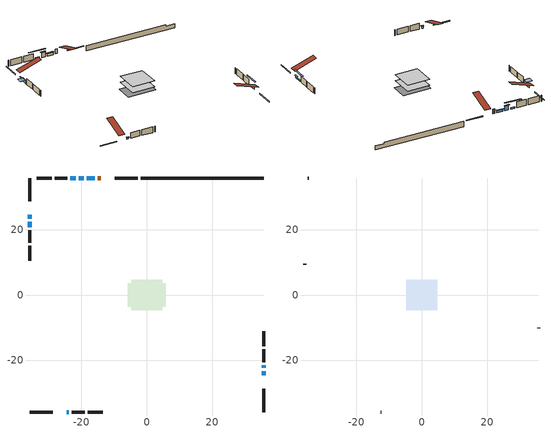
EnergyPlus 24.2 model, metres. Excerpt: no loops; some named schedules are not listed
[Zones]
conditioned space
 floor adiabatic (AdiabaticFloorConstruction): -4.69,-4.69 -4.69,4.69 4.69,4.69 4.69,-4.69 z0.76
 floor foundation (Slab1 construction): -5.84,-3.56 -5.84,3.56 5.84,3.56 5.84,-3.56 z-1.37
 wall outside (RimJoist1 construction): -2.74,35.78 -9.79,35.78 / -35.78,-35.78 -28.73,-35.78 / -35.78,35.78 -35.78,28.73 / 35.78,-35.78 35.78,-28.73 z0.76:1.06
 wall outside (AdiabaticWallConstruction 1): -14.05,35.78 -14.91,35.78 z0.76:2.79
 wall outside (AdiabaticWallConstruction): 35.78,-24.47 35.78,-23.25 / -15.84,35.78 -18.28,35.78 / -35.78,24.47 -35.78,23.3 z0.76:1.68; -19.21,35.78 -20.73,35.78 z0.76:2.74; -24.47,-35.78 -23.8,-35.78 z0.76:1.47; -35.78,22.37 -35.78,20.75 z0.76:2.13; 35.78,-22.32 35.78,-21.45 / -21.66,35.78 -23.39,35.78 z0.76:1.42
 wall outside (Wall1 construction): -24.32,35.78 -28.18,35.78 / -22.88,-35.78 -19.01,-35.78 / -35.78,19.82 -35.78,15.95 / 35.78,-20.53 35.78,-16.66 z0.76:3.2
 wall outside (Wall2 construction): -29.11,35.78 -33.69,35.78 / -18.08,-35.78 -13.5,-35.78 / -35.78,15.02 -35.78,10.44 / 35.78,-15.73 35.78,-11.15 z0.76:3.2
 wall foundation (FoundationWall1 construction): -1.81,35.78,-1.37 -1.81,35.78,0.76 32.02,35.78,0.76 32.02,35.78,0.3 35.78,35.78,0.3 35.78,35.78,-1.37
 window (WindowConstruction): 35.78,-24.47 35.78,-23.25 z0.76:1.67
 window (WindowConstruction 1): -15.84,35.78 -18.28,35.78 z0.76:1.67
 window (WindowConstruction 2): -19.21,35.78 -20.73,35.78 z0.76:2.74
 window (WindowConstruction 3): -24.47,-35.78 -23.8,-35.78 z0.76:1.47
 window (WindowConstruction 4): -35.78,24.47 -35.78,23.3 z0.76:1.67
 window (WindowConstruction 5): -35.78,22.37 -35.78,20.75 z0.76:2.13
 window (WindowConstruction 6): 35.78,-22.32 35.78,-21.46 z0.76:1.42
 window (WindowConstruction 7): -21.66,35.78 -23.39,35.78 z0.76:1.42
 door (Door): -14.06,35.78 -14.91,35.78 z0.76:2.79
 ceiling adiabatic (AdiabaticFloorConstruction): 4.69,-4.69 4.69,4.69 -4.69,4.69 -4.69,-4.69 z0.76
attic - vented
 floor to conditioned space (Floor1 construction Reversed): -4.69,-4.69 -4.69,4.69 4.69,4.69 4.69,-4.69 z3.2
 wall outside (Wall3 construction): -34.62,35.78 -34.85,35.78 / -12.57,-35.78 -12.34,-35.78 / -35.78,9.51 -35.78,9.28 / 35.78,-10.22 35.78,-9.99 z0.76:3.2
 roof outside (Roof1 construction): -13.13,35.78,3.2 -13.13,26.65,6.24 -10.72,26.65,6.24 -10.72,35.78,3.2; -25.4,-35.78,3.2 -25.4,-26.65,6.24 -27.8,-26.65,6.24 -27.8,-35.78,3.2; -35.78,25.4,3.2 -26.65,25.4,6.24 -26.65,27.8,6.24 -35.78,27.8,3.2; 35.78,-25.4,3.2 26.65,-25.4,6.24 26.65,-27.8,6.24 35.78,-27.8,3.2
shading: 35.78,-23.05 35.78,-24.67 36.19,-24.67 36.19,-23.05 z1.88; -18.48,35.78 -15.64,35.78 -15.64,36.19 -18.48,36.19 z1.88; -20.94,35.78 -19.01,35.78 -19.01,36.19 -20.94,36.19 z2.94; -23.6,-35.78 -24.67,-35.78 -24.67,-36.19 -23.6,-36.19 z1.67; -35.78,23.1 -35.78,24.67 -36.19,24.67 -36.19,23.1 z1.88; -35.78,20.6 -35.78,22.52 -38.22,22.52 -38.22,20.6 z2.28; 35.78,-18.82 35.78,-24.96 36.19,-24.96 36.19,-18.82 z4.06; -26.03,35.78 -19.02,35.78 -19.02,36.19 -26.03,36.19 z4.06
[Building]
Building 1: Terrain=Suburbs
[Site:Location]
Windsor AP_ON: Latitude {deg}=42.28; Longitude {deg}=-82.96; Time Zone {hr}=-5; Elevation {m}=190; Keep Site Location Information=Yes
[Site:GroundTemperature:Shallow]
6.34957, 4.46684, 4.31606, 5.20952, 8.79623, 12.3662, 15.4612, 17.4219, 17.5884, 15.9938, 12.9777, 9.51722
[Site:WaterMainsTemperature]
Calculation Method=Schedule; Temperature Schedule=mains temperature schedule
[Material] Roughness=Rough; Thermal Absorptance=0.9
Name | Thickness {m} | Conductivity {W/m-K} | Density {kg/m3} | Specific Heat {J/kg-K} | Solar Absorptance | Visible Absorptance
asphalt or fiberglass shingles | 0.00635 | 0.162714 | 1121.4 | 1465.45 | 0.4 | 0.4
ceiling loosefill ins | 0.0846667 | 0.0480833 | 16.02 | 1046.75 | 0.7 | 0.7
ceiling stud and cavity | 0.1397 | 0.0884472 | 65.682 | 1177.47 | 0.7 | 0.7
concrete 4.0 in. | 0.1016 | 1.803125 | 2242.8 | 837.4 | 0.7 | 0.7
concrete 8.0 in. | 0.2032 | 1.803125 | 2242.8 | 837.4 | 0.7 | 0.7
door material | 0.04445 | 0.053851 | 512.64 | 1214.23 | 0.7 | 0.7
exterior vertical ins | 0.0145172 | 0.029427 | 32.04 | 1214.23 | 0.7 | 0.7
floor covering | 0.0127 | 0.0433444 | 54.468 | 1339.84 | 0.6 | 0.6
floor rigid ins; wall rigid ins | 0.512978 | 0.029427 | 32.04 | 1214.23 | 0.7 | 0.7
floor stud and cavity | 0.1397 | 1.75129 | 37.0049 | 1207.88 | 0.7 | 0.7
furniture material conditioned space 1 | 0.1524 | 0.115458 | 640.8 | 1214.23 | 0.6 | 0.6
gypsum board | 0.0127 | 0.160291 | 801 | 837.4 | 0.6 | 0.6
gypsum board 1 | 0.0127 | 0.160291 | 801 | 837.4 | 0.7 | 0.7
osb sheathing 0.5 in. | 0.0127 | 0.115458 | 512.64 | 1214.23 | 0.7 | 0.7
osb sheathing 0.75 in. | 0.01905 | 0.115458 | 512.64 | 1214.23 | 0.7 | 0.7
osb sheathing 2.0 in. | 0.0508 | 0.115458 | 512.64 | 1214.23 | 0.7 | 0.7
rim joist rigid ins | 0.051816 | 0.029427 | 32.04 | 1214.23 | 0.7 | 0.7
rim joist stud and cavity | 0.0508 | 0.308293 | 125.044 | 1163.47 | 0.6 | 0.6
slab rigid ins | 0.00170941 | 0.029427 | 32.04 | 1214.23 | 0.7 | 0.7
wall stud and cavity | 0.1397 | 0.0964016 | 139.0536 | 1170.24 | 0.7 | 0.7
wall stud and cavity 1 | 0.1397 | 0.0829032 | 139.0536 | 1170.24 | 0.7 | 0.7
wall stud and cavity 2 | 0.0889 | 6.9971 | 50.32683 | 1063.81 | 0.6 | 0.6
wall stud and cavity 3 | 0.0889 | 0.380278 | 52.3479 | 1209.89 | 0.7 | 0.7
wall stud and cavity 4 | 0.0889 | 0.391764 | 83.0341 | 1211.67 | 0.7 | 0.7
wood siding | 0.0254 | 0.102417 | 544.68 | 1172.36 | 0.4 | 0.4
wood siding 1 | 0.00254 | 0.102417 | 544.68 | 1172.36 | 0.4 | 0.4
wood siding 2; wood siding 3; wood siding 4 | 0.0254 | 0.102417 | 544.68 | 1172.36 | 0.7 | 0.7
[WindowMaterial:SimpleGlazingSystem]
Name | U-Factor {W/m2-K} | Solar Heat Gain Coefficient
WindowMaterial | 2.93609 | 0.65
WindowMaterial 1 | 2.91338 | 0.59
WindowMaterial 2 | 2.98606 | 0.6
WindowMaterial 3 | 2.9378 | 0.65
WindowMaterial 4 | 2.90259 | 0.68
WindowMaterial 5 | 2.975272 | 0.61
[Construction]
AdiabaticFloorConstruction: floor stud and cavity, floor rigid ins, osb sheathing 0.75 in., floor covering
AdiabaticWallConstruction: wood siding 3, wall rigid ins, wall stud and cavity 3, gypsum board
AdiabaticWallConstruction 1: wood siding 4, wall rigid ins, wall stud and cavity 3, gypsum board
Door: door material
Floor1 construction Reversed: gypsum board, ceiling stud and cavity, ceiling loosefill ins
FoundationWall1 construction: concrete 8.0 in., gypsum board 1
furniture construction conditioned space 1: furniture material conditioned space 1
PartitionWallConstruction: gypsum board, wall stud and cavity 4, gypsum board
RimJoist1 construction: wood siding 2, rim joist rigid ins, osb sheathing 2.0 in., rim joist stud and cavity
Roof1 construction: asphalt or fiberglass shingles
Slab1 construction: slab rigid ins, concrete 4.0 in.
Wall1 construction: wood siding, osb sheathing 0.5 in., wall stud and cavity, gypsum board
Wall2 construction: wood siding, osb sheathing 0.5 in., wall stud and cavity 1, gypsum board
Wall3 construction: wood siding 1, wall stud and cavity 2
WindowConstruction; WindowConstruction 1: WindowMaterial
WindowConstruction 2: WindowMaterial 1
WindowConstruction 3: WindowMaterial 2
WindowConstruction 4: WindowMaterial 3
WindowConstruction 5: WindowMaterial 4
WindowConstruction 6; WindowConstruction 7: WindowMaterial 5
[Zone] Multiplier=1; Part of Total Floor Area=Yes
Name | Volume {m3}
attic - vented | 43.4639
conditioned space | 410.8
[Space]
Name | Zone | Volume {m3}
attic - vented 1 | attic - vented | 43.4639
conditioned space 1 | conditioned space | 410.8
[ZoneInfiltration:EffectiveLeakageArea]
infil attic - vented 1: Zone or Space=attic - vented 1; Schedule=Always On Discrete; Effective Air Leakage Area {cm2}=3908.44; Stack Coefficient=0.000381279; Wind Coefficient=1.31929e-05
[ZoneMixing]
whole house fan mix: Zone or Space=attic - vented; Schedule=Always On Continuous; Design Flow Rate Calculation Method=Flow/Zone; Design Flow Rate {m3/s}=0; Source Zone or Space=conditioned space
[SurfaceProperty:ExposedFoundationPerimeter]
Slab1: Exposed Perimeter Calculation Method=TotalExposedPerimeter; Total Exposed Perimeter {m}=37.593
[InternalMass] Zone or ZoneList=conditioned space; Space or SpaceList=conditioned space 1
Name | Construction | Surface Area {m2}
furniture mass conditioned space 1 | furniture construction conditioned space 1 | 68.4001
partition wall mass | PartitionWallConstruction | 171
[Lights]
interior lighting: Zone or ZoneList or Space or SpaceList=conditioned space 1; Schedule=interior lighting schedule; Design Level Calculation Method=LightingLevel; Lighting Level {W}=343.2; Return Air Fraction=0; Fraction Radiant=0.6; Fraction Visible=0.2; Fraction Replaceable=1
[People]
occupants: Zone or ZoneList or Space or SpaceList=conditioned space 1; Number of People Schedule=occupants schedule; Number of People Calculation Method=People; Number of People=3; Fraction Radiant=0.314171; Sensible Heat Fraction=0.56303; Activity Level Schedule=occupants activity schedule; Carbon Dioxide Generation Rate {m3/s-W}=0; Enable ASHRAE 55 Comfort Warnings=No; Mean Radiant Temperature Calculation Type=EnclosureAveraged
[ElectricEquipment] Zone or ZoneList or Space or SpaceList=conditioned space 1; Design Level Calculation Method=EquipmentLevel
Name | Schedule | Design Level {W} | Fraction Latent | Fraction Radiant | Fraction Lost
clothes dryer | clothes dryer schedule | 140.772 | 0.015 | 0.081 | 0.85
clothes washer | clothes washer schedule | 32.1985 | 0.03 | 0.162 | 0.7
cooking range | cooking range schedule | 215.147 | 0.08 | 0.432 | 0.2
dishwasher | dishwasher schedule | 66.8632 | 0.3 | 0.18 | 0.4
fridge | fridge schedule | 72.9452 | 0 | 0.6 | 0
mech vent bath fan 0 | mech vent bath fan 0 schedule | 50.2 | 0 | 0 | 1
mech vent bath fan 1 | mech vent bath fan 1 schedule | 50.2 | 0 | 0 | 1
mech vent house fan | mech vent house fan schedule | 0 | 0 | 0 | 1
mech vent house fan cfis | mech vent house fan cfis schedule | 0 | 0 | 0 | 0
misc plug loads | misc plug loads schedule | 494.7 | 0.045 | 0.513 | 0.1
whole house fan | Always On Discrete | 0 | 0 | 0 | 1
[OtherEquipment] Zone or ZoneList or Space or SpaceList=conditioned space 1; Design Level Calculation Method=EquipmentLevel
Name | Fuel Type | Schedule | Design Level {W} | Fraction Latent | Fraction Radiant | Fraction Lost
clothes dryer 1 | Electricity | clothes dryer schedule | 0 | 0.015 | 0.081 | 0.85
cooking range 1 | Electricity | cooking range schedule | 0 | 0.08 | 0.432 | 0.2
general water use latent | None | general water use schedule | 62.594 | 1 | 0 | 0
general water use sensible | None | general water use schedule | -61.6891 | 0 | 0.6 | 0
mech vent house fan latent load | None | Always On Discrete | 0 | 1 | 0 | 0
mech vent house fan sensible load | None | Always On Discrete | 0 | 0 | 0 | 0
water heater energy adjustment1 | NaturalGas | Always On Discrete | 0.01 | 0 | 0 | 1
[ZoneInfiltration:DesignFlowRate] Zone or ZoneList or Space or SpaceList=conditioned space 1; Schedule=Always On Discrete; Design Flow Rate Calculation Method=Flow/Zone; Design Flow Rate {m3/s}=0
infil flow; natural vent flow; whole house fan flow
[AvailabilityManager:Scheduled]
central ac and furnace airloop Availability Manager: Schedule=Always On Discrete
[Foundation:Kiva]
Foundation Kiva 1: Initial Indoor Air Temperature {C}=18; Wall Height Above Grade {m}=0.759988; Wall Depth Below Slab {m}=0.2032; Custom Block Material Name 1=exterior vertical ins; Custom Block Depth 1 {m}=2.13; Custom Block X Position 1 {m}=0.2159; Custom Block Z Position 1 {m}=0
[Foundation:Kiva:Settings]
Soil Conductivity {W/m-K}=0.849921; Soil Density {kg/m3}=1842.3; Soil Specific Heat {J/kg-K}=418.7; Ground Solar Absorptivity=0.9; Ground Thermal Absorptivity=0.9; Ground Surface Roughness {m}=0.03; Far-Field Width {m}=40; Deep-Ground Boundary Condition=ZeroFlux; Deep-Ground Depth {m}=40; Minimum Cell Dimension {m}=0.2; Maximum Cell Growth Coefficient=3; Simulation Timestep=Timestep
[Exterior:Lights]
exterior lighting: Schedule=exterior lighting schedule; Design Level {W}=75.6
[EnergyManagementSystem:GlobalVariable]
central_ac_and_furnace_airloop_Fan_RTF
infil_program_Qfan
infil_program_Qinf
natural_vent_program_Qnv
natural_vent_program_Qwhf
[EnergyManagementSystem:Sensor]
Name | Output:Variable or Output:Meter Index Key | Output:Variable or Output:Meter
airflow_gain | infil flow | Infiltration Sensible Heat Gain Energy
airflow_gain_1 | natural vent flow | Infiltration Sensible Heat Gain Energy
airflow_gain_2 | whole house fan flow | Infiltration Sensible Heat Gain Energy
airflow_loss | infil flow | Infiltration Sensible Heat Loss Energy
airflow_loss_1 | natural vent flow | Infiltration Sensible Heat Loss Energy
airflow_loss_2 | whole house fan flow | Infiltration Sensible Heat Loss Energy
clg_load_cond |  | Cooling:EnergyTransfer:Zone:CONDITIONED SPACE
clg_sp_s; clg_sp_s_1 | cooling setpoint | Schedule Value
clothes_dryer_exhaust_0_sch_s | clothes dryer exhaust 0 schedule | Schedule Value
cool_season | cooling season schedule | Schedule Value
htg_load_cond |  | Heating:EnergyTransfer:Zone:CONDITIONED SPACE
htg_sp_s; htg_sp_s_1 | heating setpoint | Schedule Value
ig_ee_conv | clothes dryer | Electric Equipment Convective Heating Energy
ig_ee_conv_2 | cooking range | Electric Equipment Convective Heating Energy
ig_ee_conv_4 | fridge | Electric Equipment Convective Heating Energy
ig_ee_conv_5 | misc plug loads | Electric Equipment Convective Heating Energy
ig_ee_conv_6 | whole house fan | Electric Equipment Convective Heating Energy
ig_ee_rad | clothes dryer | Electric Equipment Radiant Heating Energy
ig_ee_rad_2 | cooking range | Electric Equipment Radiant Heating Energy
ig_ee_rad_4 | fridge | Electric Equipment Radiant Heating Energy
ig_ee_rad_5 | misc plug loads | Electric Equipment Radiant Heating Energy
ig_ee_rad_6 | whole house fan | Electric Equipment Radiant Heating Energy
ig_lgt_conv | interior lighting | Lights Convective Heating Energy
ig_lgt_rad | interior lighting | Lights Radiant Heating Energy
ig_lgt_vis | interior lighting | Lights Visible Radiation Heating Energy
ig_oe_conv | clothes dryer 1 | Other Equipment Convective Heating Energy
ig_oe_conv_1 | cooking range 1 | Other Equipment Convective Heating Energy
ig_oe_conv_2 | general water use latent | Other Equipment Convective Heating Energy
ig_oe_conv_3 | general water use sensible | Other Equipment Convective Heating Energy
ig_oe_conv_4 | water heater energy adjustment1 | Other Equipment Convective Heating Energy
ig_oe_rad | clothes dryer 1 | Other Equipment Radiant Heating Energy
ig_oe_rad_1 | cooking range 1 | Other Equipment Radiant Heating Energy
ig_oe_rad_2 | general water use latent | Other Equipment Radiant Heating Energy
ig_oe_rad_3 | general water use sensible | Other Equipment Radiant Heating Energy
ig_oe_rad_4 | water heater energy adjustment1 | Other Equipment Radiant Heating Energy
ig_ppl_conv | occupants | People Convective Heating Energy
ig_ppl_rad | occupants | People Radiant Heating Energy
im_conv | furniture mass conditioned space 1 | Surface Inside Face Convection Heat Gain Energy
im_conv_1 | partition wall mass | Surface Inside Face Convection Heat Gain Energy
im_ig | furniture mass conditioned space 1 | Surface Inside Face Internal Gains Radiation Heat Gain Energy
im_ig_1 | partition wall mass | Surface Inside Face Internal Gains Radiation Heat Gain Energy
im_lgt | furniture mass conditioned space 1 | Surface Inside Face Lights Radiation Heat Gain Energy
im_lgt_1 | partition wall mass | Surface Inside Face Lights Radiation Heat Gain Energy
im_sol | furniture mass conditioned space 1 | Surface Inside Face Solar Radiation Heat Gain Energy
im_sol_1 | partition wall mass | Surface Inside Face Solar Radiation Heat Gain Energy
im_surf | furniture mass conditioned space 1 | Surface Inside Face Net Surface Thermal Radiation Heat Gain Energy
im_surf_1 | partition wall mass | Surface Inside Face Net Surface Thermal Radiation Heat Gain Energy
mech_vent_bath_fan_0_sch_s | mech vent bath fan 0 schedule | Schedule Value
mech_vent_bath_fan_1_sch_s | mech vent bath fan 1 schedule | Schedule Value
mv_conv | mech vent bath fan 0 | Electric Equipment Convective Heating Energy
mv_conv_1 | mech vent bath fan 1 | Electric Equipment Convective Heating Energy
mv_conv_2 | mech vent house fan | Electric Equipment Convective Heating Energy
mv_conv_3 | mech vent house fan cfis | Electric Equipment Convective Heating Energy
mv_conv_4 | mech vent house fan latent load | Other Equipment Convective Heating Energy
mv_conv_5 | mech vent house fan sensible load | Other Equipment Convective Heating Energy
mv_rad | mech vent bath fan 0 | Electric Equipment Radiant Heating Energy
mv_rad_1 | mech vent bath fan 1 | Electric Equipment Radiant Heating Energy
mv_rad_2 | mech vent house fan | Electric Equipment Radiant Heating Energy
mv_rad_3 | mech vent house fan cfis | Electric Equipment Radiant Heating Energy
mv_rad_4 | mech vent house fan latent load | Other Equipment Radiant Heating Energy
mv_rad_5 | mech vent house fan sensible load | Other Equipment Radiant Heating Energy
natural_vent_s | natural vent schedule | Schedule Value
out_pb_s |  | Site Outdoor Air Barometric Pressure
out_wt_s |  | Site Outdoor Air Humidity Ratio
site_vw_s |  | Site Wind Speed
ss_back_out | Window1 | Surface Window Shortwave from Zone Back Out Window Heat Transfer Rate
ss_back_out_1 | Window2 | Surface Window Shortwave from Zone Back Out Window Heat Transfer Rate
ss_back_out_2 | Window4 | Surface Window Shortwave from Zone Back Out Window Heat Transfer Rate
ss_back_out_3 | Window5 | Surface Window Shortwave from Zone Back Out Window Heat Transfer Rate
ss_back_out_4 | Window6 | Surface Window Shortwave from Zone Back Out Window Heat Transfer Rate
ss_back_out_5 | Window7 | Surface Window Shortwave from Zone Back Out Window Heat Transfer Rate
ss_back_out_6 | Window8 | Surface Window Shortwave from Zone Back Out Window Heat Transfer Rate
ss_back_out_7 | Window9 | Surface Window Shortwave from Zone Back Out Window Heat Transfer Rate
ss_conv | Door1 | Surface Inside Face Convection Heat Gain Energy
ss_conv_1 | Window1 | Surface Inside Face Convection Heat Gain Energy
ss_conv_2 | Window2 | Surface Inside Face Convection Heat Gain Energy
ss_conv_3 | Window4 | Surface Inside Face Convection Heat Gain Energy
ss_conv_4 | Window5 | Surface Inside Face Convection Heat Gain Energy
ss_conv_5 | Window6 | Surface Inside Face Convection Heat Gain Energy
ss_conv_6 | Window7 | Surface Inside Face Convection Heat Gain Energy
ss_conv_7 | Window8 | Surface Inside Face Convection Heat Gain Energy
ss_conv_8 | Window9 | Surface Inside Face Convection Heat Gain Energy
ss_ig | Door1 | Surface Inside Face Internal Gains Radiation Heat Gain Energy
ss_ig_1 | Window1 | Surface Inside Face Internal Gains Radiation Heat Gain Energy
ss_ig_2 | Window2 | Surface Inside Face Internal Gains Radiation Heat Gain Energy
ss_ig_3 | Window4 | Surface Inside Face Internal Gains Radiation Heat Gain Energy
ss_ig_4 | Window5 | Surface Inside Face Internal Gains Radiation Heat Gain Energy
ss_ig_5 | Window6 | Surface Inside Face Internal Gains Radiation Heat Gain Energy
ss_ig_6 | Window7 | Surface Inside Face Internal Gains Radiation Heat Gain Energy
ss_ig_7 | Window8 | Surface Inside Face Internal Gains Radiation Heat Gain Energy
ss_ig_8 | Window9 | Surface Inside Face Internal Gains Radiation Heat Gain Energy
ss_lgt | Door1 | Surface Inside Face Lights Radiation Heat Gain Energy
ss_sol | Door1 | Surface Inside Face Solar Radiation Heat Gain Energy
ss_surf | Door1 | Surface Inside Face Net Surface Thermal Radiation Heat Gain Energy
ss_surf_1 | Window1 | Surface Inside Face Net Surface Thermal Radiation Heat Gain Energy
ss_surf_2 | Window2 | Surface Inside Face Net Surface Thermal Radiation Heat Gain Energy
ss_surf_3 | Window4 | Surface Inside Face Net Surface Thermal Radiation Heat Gain Energy
ss_surf_4 | Window5 | Surface Inside Face Net Surface Thermal Radiation Heat Gain Energy
ss_surf_5 | Window6 | Surface Inside Face Net Surface Thermal Radiation Heat Gain Energy
ss_surf_6 | Window7 | Surface Inside Face Net Surface Thermal Radiation Heat Gain Energy
ss_surf_7 | Window8 | Surface Inside Face Net Surface Thermal Radiation Heat Gain Energy
ss_surf_8 | Window9 | Surface Inside Face Net Surface Thermal Radiation Heat Gain Energy
ss_trans_in | Window1 | Surface Window Transmitted Solar Radiation Rate
ss_trans_in_1 | Window2 | Surface Window Transmitted Solar Radiation Rate
ss_trans_in_2 | Window4 | Surface Window Transmitted Solar Radiation Rate
ss_trans_in_3 | Window5 | Surface Window Transmitted Solar Radiation Rate
ss_trans_in_4 | Window6 | Surface Window Transmitted Solar Radiation Rate
ss_trans_in_5 | Window7 | Surface Window Transmitted Solar Radiation Rate
ss_trans_in_6 | Window8 | Surface Window Transmitted Solar Radiation Rate
ss_trans_in_7 | Window9 | Surface Window Transmitted Solar Radiation Rate
ss_trans_out | Window1 | Surface Inside Face Initial Transmitted Diffuse Transmitted Out Window Solar Radiation Rate
ss_trans_out_1 | Window2 | Surface Inside Face Initial Transmitted Diffuse Transmitted Out Window Solar Radiation Rate
ss_trans_out_2 | Window4 | Surface Inside Face Initial Transmitted Diffuse Transmitted Out Window Solar Radiation Rate
ss_trans_out_3 | Window5 | Surface Inside Face Initial Transmitted Diffuse Transmitted Out Window Solar Radiation Rate
ss_trans_out_4 | Window6 | Surface Inside Face Initial Transmitted Diffuse Transmitted Out Window Solar Radiation Rate
ss_trans_out_5 | Window7 | Surface Inside Face Initial Transmitted Diffuse Transmitted Out Window Solar Radiation Rate
ss_trans_out_6 | Window8 | Surface Inside Face Initial Transmitted Diffuse Transmitted Out Window Solar Radiation Rate
ss_trans_out_7 | Window9 | Surface Inside Face Initial Transmitted Diffuse Transmitted Out Window Solar Radiation Rate
s_conv | Floor1 | Surface Inside Face Convection Heat Gain Energy
s_conv_1 | FoundationWall1 | Surface Inside Face Convection Heat Gain Energy
s_conv_10 | Wall1:180 | Surface Inside Face Convection Heat Gain Energy
s_conv_11 | Wall1:270 | Surface Inside Face Convection Heat Gain Energy
s_conv_12 | Wall1:90 | Surface Inside Face Convection Heat Gain Energy
s_conv_13 | Wall2:0 | Surface Inside Face Convection Heat Gain Energy
s_conv_14 | Wall2:180 | Surface Inside Face Convection Heat Gain Energy
s_conv_15 | Wall2:270 | Surface Inside Face Convection Heat Gain Energy
s_conv_16 | Wall2:90 | Surface Inside Face Convection Heat Gain Energy
s_conv_2 | inferred conditioned ceiling | Surface Inside Face Convection Heat Gain Energy
s_conv_3 | inferred conditioned floor | Surface Inside Face Convection Heat Gain Energy
s_conv_4 | RimJoist1:0 | Surface Inside Face Convection Heat Gain Energy
s_conv_5 | RimJoist1:180 | Surface Inside Face Convection Heat Gain Energy
s_conv_6 | RimJoist1:270 | Surface Inside Face Convection Heat Gain Energy
s_conv_7 | RimJoist1:90 | Surface Inside Face Convection Heat Gain Energy
s_conv_8 | Slab1 | Surface Inside Face Convection Heat Gain Energy
s_conv_9 | Wall1:0 | Surface Inside Face Convection Heat Gain Energy
s_ig | Floor1 | Surface Inside Face Internal Gains Radiation Heat Gain Energy
s_ig_1 | FoundationWall1 | Surface Inside Face Internal Gains Radiation Heat Gain Energy
s_ig_10 | Wall1:180 | Surface Inside Face Internal Gains Radiation Heat Gain Energy
s_ig_11 | Wall1:270 | Surface Inside Face Internal Gains Radiation Heat Gain Energy
s_ig_12 | Wall1:90 | Surface Inside Face Internal Gains Radiation Heat Gain Energy
s_ig_13 | Wall2:0 | Surface Inside Face Internal Gains Radiation Heat Gain Energy
s_ig_14 | Wall2:180 | Surface Inside Face Internal Gains Radiation Heat Gain Energy
s_ig_15 | Wall2:270 | Surface Inside Face Internal Gains Radiation Heat Gain Energy
s_ig_16 | Wall2:90 | Surface Inside Face Internal Gains Radiation Heat Gain Energy
s_ig_2 | inferred conditioned ceiling | Surface Inside Face Internal Gains Radiation Heat Gain Energy
s_ig_3 | inferred conditioned floor | Surface Inside Face Internal Gains Radiation Heat Gain Energy
s_ig_4 | RimJoist1:0 | Surface Inside Face Internal Gains Radiation Heat Gain Energy
s_ig_5 | RimJoist1:180 | Surface Inside Face Internal Gains Radiation Heat Gain Energy
s_ig_6 | RimJoist1:270 | Surface Inside Face Internal Gains Radiation Heat Gain Energy
s_ig_7 | RimJoist1:90 | Surface Inside Face Internal Gains Radiation Heat Gain Energy
s_ig_8 | Slab1 | Surface Inside Face Internal Gains Radiation Heat Gain Energy
s_ig_9 | Wall1:0 | Surface Inside Face Internal Gains Radiation Heat Gain Energy
s_lgt | Floor1 | Surface Inside Face Lights Radiation Heat Gain Energy
s_lgt_1 | FoundationWall1 | Surface Inside Face Lights Radiation Heat Gain Energy
s_lgt_10 | Wall1:180 | Surface Inside Face Lights Radiation Heat Gain Energy
s_lgt_11 | Wall1:270 | Surface Inside Face Lights Radiation Heat Gain Energy
s_lgt_12 | Wall1:90 | Surface Inside Face Lights Radiation Heat Gain Energy
s_lgt_13 | Wall2:0 | Surface Inside Face Lights Radiation Heat Gain Energy
s_lgt_14 | Wall2:180 | Surface Inside Face Lights Radiation Heat Gain Energy
s_lgt_15 | Wall2:270 | Surface Inside Face Lights Radiation Heat Gain Energy
s_lgt_16 | Wall2:90 | Surface Inside Face Lights Radiation Heat Gain Energy
s_lgt_2 | inferred conditioned ceiling | Surface Inside Face Lights Radiation Heat Gain Energy
s_lgt_3 | inferred conditioned floor | Surface Inside Face Lights Radiation Heat Gain Energy
s_lgt_4 | RimJoist1:0 | Surface Inside Face Lights Radiation Heat Gain Energy
s_lgt_5 | RimJoist1:180 | Surface Inside Face Lights Radiation Heat Gain Energy
s_lgt_6 | RimJoist1:270 | Surface Inside Face Lights Radiation Heat Gain Energy
s_lgt_7 | RimJoist1:90 | Surface Inside Face Lights Radiation Heat Gain Energy
s_lgt_8 | Slab1 | Surface Inside Face Lights Radiation Heat Gain Energy
s_lgt_9 | Wall1:0 | Surface Inside Face Lights Radiation Heat Gain Energy
s_sol | Floor1 | Surface Inside Face Solar Radiation Heat Gain Energy
s_sol_1 | FoundationWall1 | Surface Inside Face Solar Radiation Heat Gain Energy
s_sol_10 | Wall1:180 | Surface Inside Face Solar Radiation Heat Gain Energy
